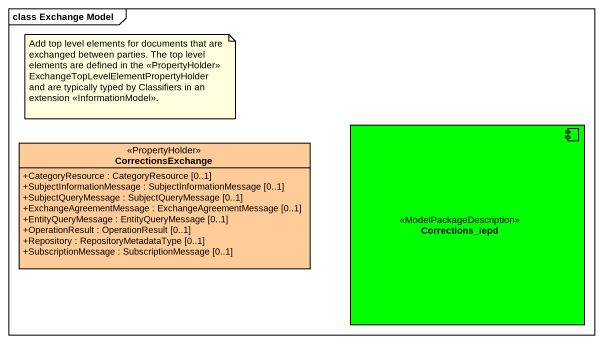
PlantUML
@startuml
mainframe class Exchange Model
allowmixing
hide circle
hide empty members
skinparam classAttributeIconSize 0
component Corrections_iepd <<ModelPackageDescription>> #00FF00
class CorrectionsExchange <<PropertyHolder>> #FFCC99 {
  +CategoryResource : CategoryResource [0..1]
  +SubjectInformationMessage : SubjectInformationMessage [0..1]
  +SubjectQueryMessage : SubjectQueryMessage [0..1]
  +ExchangeAgreementMessage : ExchangeAgreementMessage [0..1]
  +EntityQueryMessage : EntityQueryMessage [0..1]
  +OperationResult : OperationResult [0..1]
  +Repository : RepositoryMetadataType [0..1]
  +SubscriptionMessage : SubscriptionMessage [0..1]
}
note as N1
  Add top level elements for documents that are exchanged between parties. The top level elements are defined in the <<PropertyHolder>> ExchangeTopLevelElementPropertyHolder and are typically typed by Classifiers in an extension <<InformationModel>>.
end note
@enduml
